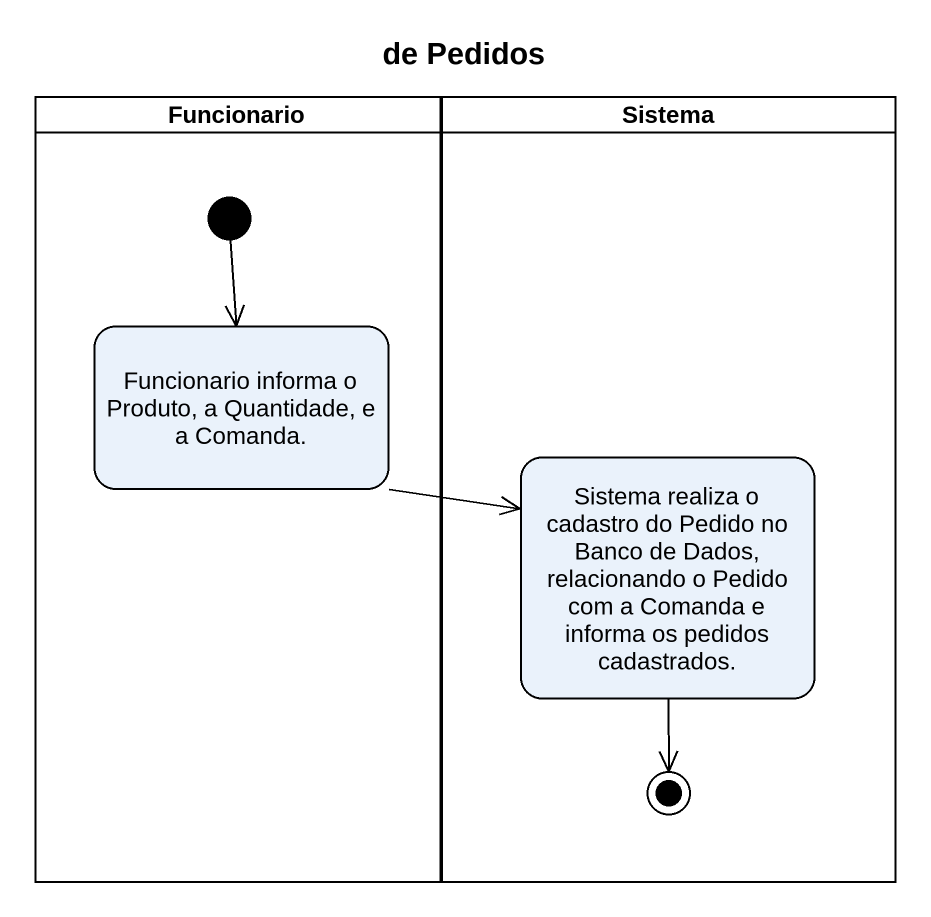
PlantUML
@startuml
title de Pedidos
hide empty description
state Funcionario <<partition>> {
  state "Funcionario informa o Produto, a Quantidade, e a Comanda." as Funcionario_informa_o
  [*] --> Funcionario_informa_o
}
state Sistema <<partition>> {
  state "Sistema realiza o cadastro do Pedido no Banco de Dados, relacionando o Pedido com a Comanda e informa os pedidos cadastrados." as Sistema_realiza_o_cadastro
  Sistema_realiza_o_cadastro --> [*]
}
Funcionario_informa_o -right-> Sistema_realiza_o_cadastro
@enduml
